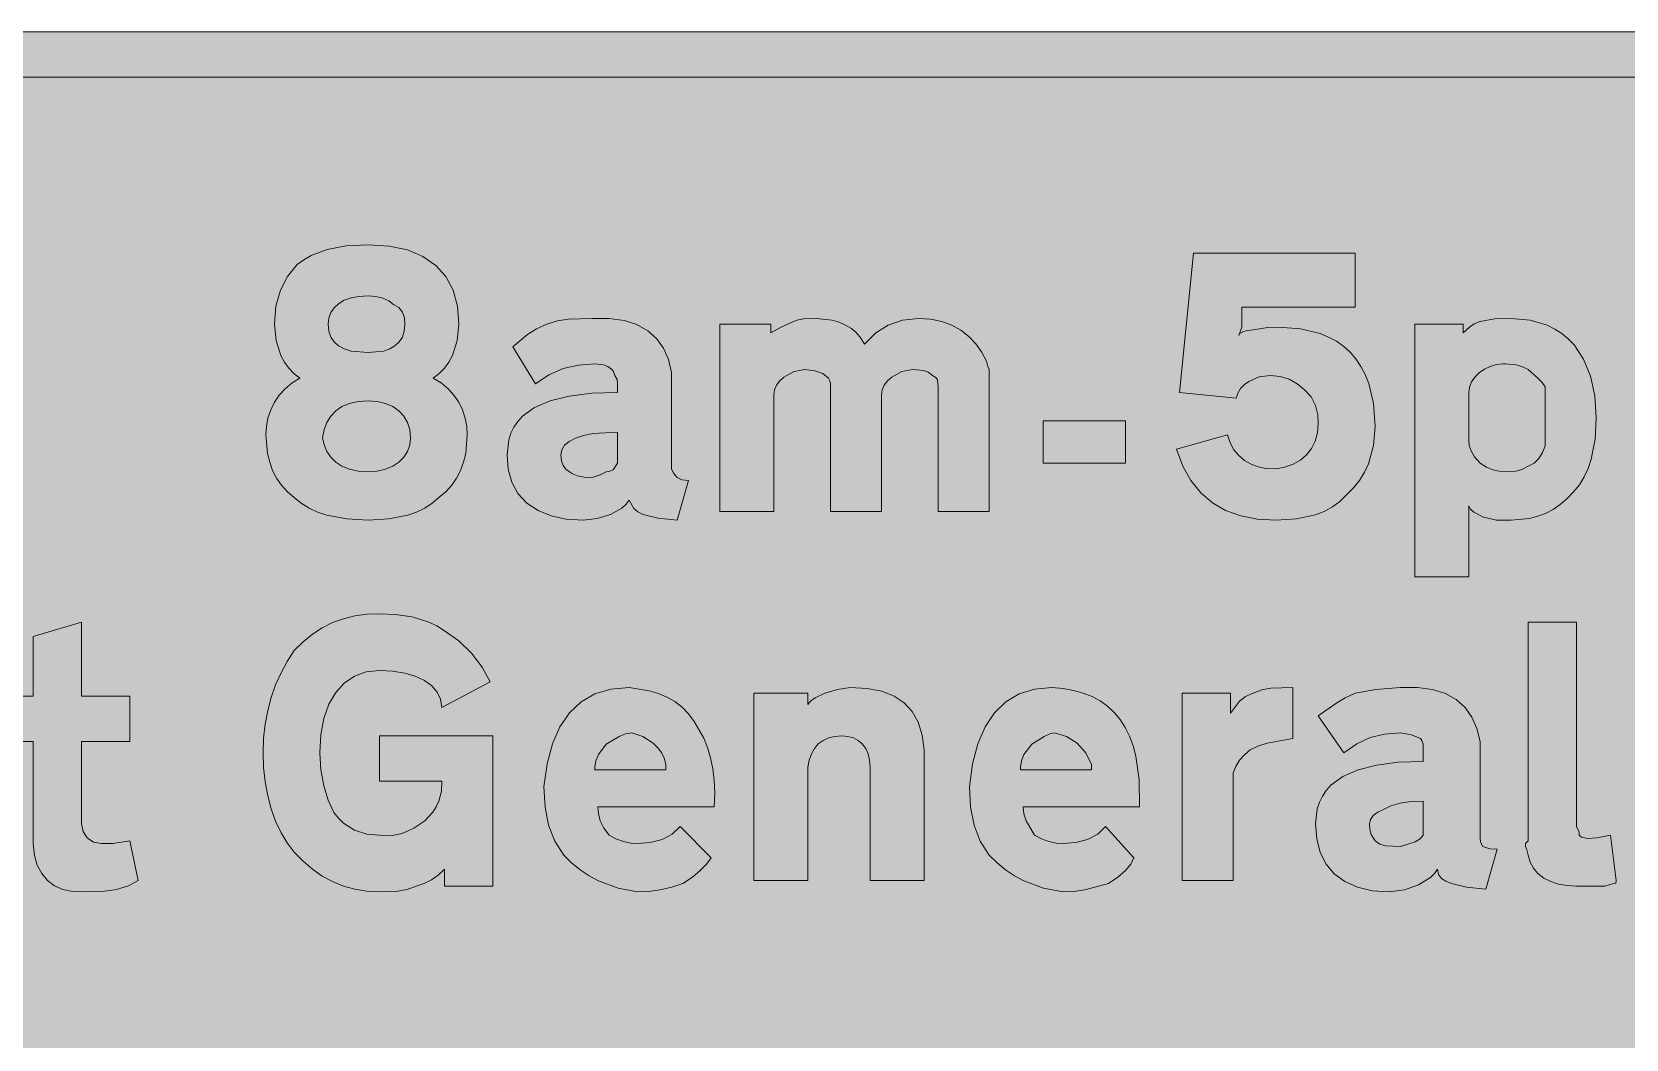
# Model space of a CAD drawing. Header units: metres. Extents: x 16 to 553, y 15 to 259.
# Drawn here: x 173.1 to 341.7, y 152.7 to 259.1 of the extents above; entities that cross this region are included whole.
import ezdxf

# ---------------------------------------------------------------- set-up
doc = ezdxf.new("R2010")
doc.units = ezdxf.units.M
doc.layers.add('FILL_BLACK_000000', color=7, linetype='Continuous', true_color=0x000000)
doc.layers.add('FILL_PINK_E1E1E1', color=7, linetype='Continuous', true_color=0xe1e1e1)

msp = doc.modelspace()

# ---------------------------------------------------------------- hatches: boundary and pattern name
at = {"layer": 'FILL_BLACK_000000', "true_color": 0x000000}
h = msp.add_hatch(color=7, dxfattribs=at)
h.dxf.hatch_style = 1
h.paths.add_polyline_path([(546.71, 258.43), (548.42, 257.49), (550.05, 256.14), (550.78, 255.43), (551.4, 254.64), (551.92, 253.8), (552.34, 252.91), (552.88, 251.08), (553.05, 249.24), (553.05, 24.84), (552.99, 23.84), (552.83, 22.88), (552.23, 21.05), (551.28, 19.4), (550.05, 17.94), (548.59, 16.71), (546.94, 15.76), (545.11, 15.16), (544.15, 15), (543.15, 14.94), (25.65, 14.94), (23.81, 15.11), (21.98, 15.65), (21.09, 16.07), (20.25, 16.59), (19.46, 17.21), (18.75, 17.94), (18.02, 18.65), (17.4, 19.44), (16.88, 20.28), (16.46, 21.16), (15.92, 23), (15.75, 24.84), (15.75, 249.24), (15.92, 251.08), (16.46, 252.91), (16.88, 253.8), (17.4, 254.64), (18.02, 255.43), (18.75, 256.14), (19.46, 256.87), (20.25, 257.49), (21.09, 258.01), (21.98, 258.43), (23.81, 258.97), (25.65, 259.14), (543.15, 259.14), (544.95, 258.97), (546.71, 258.43)])
h.paths.add_polyline_path([(24.67, 254.23), (23.76, 253.92), (22.94, 253.44), (22.24, 252.8), (21.66, 252.04), (21.22, 251.18), (20.95, 250.23), (20.85, 249.24), (20.85, 24.84), (20.91, 23.94), (21.11, 23.04), (21.48, 22.14), (22.05, 21.24), (22.95, 20.67), (23.85, 20.3), (24.75, 20.1), (25.65, 20.04), (543.15, 20.04), (544.13, 20.14), (545.04, 20.41), (545.86, 20.85), (546.56, 21.43), (547.14, 22.13), (547.58, 22.95), (547.85, 23.86), (547.95, 24.84), (547.95, 249.24), (547.89, 250.18), (547.69, 251.15), (547.32, 252.07), (546.75, 252.84), (545.85, 253.45), (544.95, 253.93), (544.05, 254.23), (543.15, 254.34), (25.65, 254.34), (24.67, 254.23)], flags=16)
h = msp.add_hatch(color=7, dxfattribs=at)
h.dxf.hatch_style = 1
h.paths.add_polyline_path([(214.46, 235.41), (215.81, 234.46), (216.87, 233.27), (217.64, 231.83), (218.1, 230.15), (218.25, 228.24), (218.08, 226.51), (217.58, 224.94), (217.2, 224.24), (216.73, 223.6), (216.18, 223.03), (215.55, 222.54), (216.39, 222.04), (217.12, 221.43), (217.74, 220.75), (218.25, 219.99), (218.64, 219.18), (218.92, 218.32), (219.09, 217.44), (219.15, 216.54), (218.98, 214.58), (218.75, 213.66), (218.44, 212.79), (218.02, 211.98), (217.5, 211.22), (216.88, 210.54), (216.15, 209.94), (215.43, 209.32), (214.64, 208.81), (213.78, 208.39), (212.85, 208.06), (210.83, 207.66), (208.65, 207.54), (206.42, 207.66), (204.3, 208.06), (203.32, 208.39), (202.41, 208.81), (201.58, 209.32), (200.85, 209.94), (200.12, 210.54), (199.5, 211.22), (198.98, 211.98), (198.56, 212.79), (198.25, 213.66), (198.02, 214.58), (197.85, 216.54), (197.91, 217.44), (198.07, 218.32), (198.36, 219.18), (198.75, 219.99), (199.26, 220.75), (199.87, 221.43), (200.61, 222.04), (201.45, 222.54), (200.82, 223.03), (200.27, 223.6), (199.8, 224.24), (199.43, 224.94), (198.92, 226.51), (198.75, 228.24), (198.91, 230.15), (199.39, 231.84), (200.14, 233.3), (201.15, 234.54), (201.85, 235.06), (202.62, 235.5), (204.34, 236.15), (206.34, 236.52), (208.65, 236.64), (210.87, 236.5), (212.81, 236.09), (214.46, 235.41)])
h.paths.add_polyline_path([(211.5, 225.95), (211.95, 226.37), (212.28, 226.89), (212.48, 227.51), (212.55, 228.24), (212.49, 228.91), (212.29, 229.51), (211.92, 230.01), (211.35, 230.34), (210.84, 230.73), (210.22, 231.01), (209.49, 231.18), (208.65, 231.24), (207.69, 231.18), (206.85, 231.02), (206.13, 230.77), (205.54, 230.41), (205.07, 229.98), (204.73, 229.47), (204.52, 228.89), (204.45, 228.24), (204.52, 227.51), (204.73, 226.89), (205.07, 226.37), (205.54, 225.95), (206.13, 225.64), (206.85, 225.41), (208.65, 225.24), (210.27, 225.41), (210.94, 225.64), (211.5, 225.95)], flags=16)
h.paths.add_polyline_path([(210.49, 212.91), (211.26, 213.23), (211.91, 213.65), (212.44, 214.18), (212.83, 214.79), (213.07, 215.48), (213.15, 216.24), (213.07, 217.1), (212.83, 217.86), (212.44, 218.53), (211.91, 219.09), (211.26, 219.54), (210.49, 219.87), (209.62, 220.07), (208.65, 220.14), (207.59, 220.07), (206.68, 219.87), (205.89, 219.54), (205.24, 219.09), (204.71, 218.53), (204.3, 217.86), (204.02, 217.1), (203.85, 216.24), (204.02, 215.48), (204.3, 214.79), (204.71, 214.18), (205.24, 213.65), (205.89, 213.23), (206.68, 212.91), (207.59, 212.71), (208.65, 212.64), (209.62, 212.71), (210.49, 212.91)], flags=16)
h = msp.add_hatch(color=7, dxfattribs=at)
h.dxf.hatch_style = 1
h.paths.add_polyline_path([(299.55, 216.54), (299.83, 215.7), (300.22, 214.96), (300.73, 214.35), (301.35, 213.84), (302.03, 213.45), (302.77, 213.16), (303.63, 213), (304.65, 212.94), (305.62, 213.12), (306.49, 213.44), (307.26, 213.88), (307.91, 214.44), (308.44, 215.11), (308.83, 215.89), (309.07, 216.77), (309.15, 217.74), (309.08, 218.68), (308.85, 219.65), (308.39, 220.57), (307.65, 221.34), (306.92, 221.95), (306.07, 222.43), (305.12, 222.73), (304.05, 222.84), (302.9, 222.68), (301.8, 222.2), (301.33, 221.86), (300.93, 221.45), (300.63, 220.97), (300.45, 220.44), (294.45, 221.04), (295.95, 235.74), (313.05, 235.74), (313.05, 230.04), (301.05, 230.04), (301.05, 227.94), (300.75, 227.04), (300.86, 227.26), (301.16, 227.45), (301.64, 227.59), (302.25, 227.64), (303.82, 227.9), (304.95, 227.94), (307.28, 227.77), (309.33, 227.27), (310.24, 226.89), (311.08, 226.44), (311.84, 225.9), (312.52, 225.28), (313.13, 224.58), (313.66, 223.79), (314.11, 222.93), (314.48, 221.99), (314.98, 219.87), (315.15, 217.44), (314.98, 215.43), (314.44, 213.5), (314.02, 212.6), (313.5, 211.74), (312.88, 210.96), (312.15, 210.24), (311.43, 209.52), (310.64, 208.93), (309.78, 208.46), (308.85, 208.1), (306.83, 207.67), (304.65, 207.54), (302.71, 207.65), (300.94, 207.99), (299.35, 208.57), (297.94, 209.38), (296.71, 210.43), (295.66, 211.72), (294.81, 213.25), (294.15, 215.04), (299.55, 216.54)])
h = msp.add_hatch(color=7, dxfattribs=at)
h.dxf.hatch_style = 1
h.paths.add_polyline_path([(223.76, 216.72), (224.08, 217.37), (224.49, 217.96), (225, 218.51), (226.27, 219.43), (227.92, 220.14), (229.93, 220.64), (232.31, 220.94), (235.05, 221.04), (235.05, 221.94), (235.01, 222.39), (234.75, 222.84), (234.6, 223.25), (234.45, 223.44), (234, 223.79), (233.55, 223.96), (232.65, 224.04), (230.91, 223.92), (229.27, 223.55), (227.76, 222.9), (226.35, 221.94), (223.95, 225.84), (225.52, 227.15), (226.48, 227.74), (227.55, 228.24), (228.68, 228.59), (229.84, 228.76), (232.35, 228.84), (234.15, 228.84), (235.73, 228.62), (237.09, 228.2), (238.24, 227.56), (239.17, 226.74), (239.9, 225.72), (240.43, 224.52), (240.75, 223.14), (240.75, 212.94), (240.94, 212.49), (241.35, 212.04), (241.84, 211.78), (242.55, 211.74), (241.35, 207.54), (239.32, 207.73), (237.75, 208.14), (237.18, 208.42), (236.77, 208.78), (236.25, 209.64), (235.95, 209.21), (235.5, 208.81), (234.3, 208.14), (232.87, 207.7), (231.45, 207.54), (229.58, 207.65), (228, 207.99), (226.64, 208.55), (225.45, 209.34), (224.49, 210.35), (223.84, 211.55), (223.47, 212.93), (223.35, 214.44), (223.53, 216.02), (223.76, 216.72)])
h.paths.add_polyline_path([(229.27, 213.31), (229.56, 212.92), (229.95, 212.64), (230.28, 212.42), (230.81, 212.23), (231.51, 212.09), (232.35, 212.04), (233.21, 212.34), (233.85, 212.64), (234.25, 212.7), (234.56, 212.86), (235.05, 213.54), (235.05, 216.84), (232.47, 216.68), (231.44, 216.48), (230.59, 216.2), (229.92, 215.86), (229.44, 215.45), (229.15, 214.97), (229.05, 214.44), (229.11, 213.82), (229.27, 213.31)], flags=16)
h = msp.add_hatch(color=7, dxfattribs=at)
h.dxf.hatch_style = 1
h.paths.add_polyline_path([(253.7, 223.23), (252.64, 222.65), (252.2, 222.25), (251.85, 221.79), (251.63, 221.29), (251.55, 220.74), (251.55, 208.44), (245.85, 208.44), (245.85, 228.24), (251.25, 228.24), (251.25, 227.34), (252.34, 227.94), (253.65, 228.54), (254.15, 228.71), (254.74, 228.8), (256.05, 228.84), (257.73, 228.67), (258.48, 228.46), (259.16, 228.16), (259.77, 227.79), (260.31, 227.32), (260.77, 226.77), (261.15, 226.14), (262.34, 227.32), (263.66, 228.16), (265.16, 228.67), (266.85, 228.84), (268.14, 228.76), (269.32, 228.52), (270.39, 228.13), (271.35, 227.6), (272.19, 226.95), (272.92, 226.18), (273.54, 225.31), (274.05, 224.34), (274.2, 223.78), (274.35, 223.44), (274.35, 222.54), (274.35, 208.44), (268.95, 208.44), (268.95, 221.64), (268.87, 222.35), (268.7, 222.61), (268.35, 222.84), (267.9, 223.19), (267.41, 223.36), (266.25, 223.44), (265.1, 223.23), (264.04, 222.65), (263.6, 222.25), (263.25, 221.79), (263.03, 221.29), (262.95, 220.74), (262.95, 208.44), (257.55, 208.44), (257.55, 221.94), (257.5, 222.26), (257.34, 222.55), (256.76, 223.03), (255.9, 223.33), (254.85, 223.44), (253.7, 223.23)])
h = msp.add_hatch(color=7, dxfattribs=at)
h.dxf.hatch_style = 1
h.paths.add_polyline_path([(324.45, 227.34), (325.12, 227.94), (325.63, 228.27), (326.25, 228.54), (327.79, 228.8), (329.55, 228.84), (331.57, 228.66), (333.36, 228.13), (334.16, 227.73), (334.9, 227.26), (335.58, 226.7), (336.19, 226.06), (337.21, 224.56), (337.95, 222.76), (338.4, 220.69), (338.55, 218.34), (338.43, 216.11), (338.02, 213.99), (337.7, 213.01), (337.28, 212.1), (336.77, 211.27), (336.15, 210.54), (335.46, 209.81), (334.74, 209.19), (333.98, 208.67), (333.19, 208.25), (332.35, 207.94), (331.47, 207.71), (329.55, 207.54), (328, 207.52), (326.62, 207.84), (325.58, 208.38), (325.24, 208.7), (325.05, 209.04), (325.05, 201.54), (319.35, 201.54), (319.35, 228.24), (324.45, 228.24), (324.45, 227.34)])
h.paths.add_polyline_path([(330.68, 212.89), (331.35, 213.24), (331.97, 213.57), (332.47, 214.06), (332.87, 214.67), (333.15, 215.34), (333.15, 216.24), (333.15, 220.44), (333.15, 221.34), (333.15, 221.64), (332.83, 222.09), (332.36, 222.54), (331.35, 223.44), (330.68, 223.79), (330.04, 223.96), (328.95, 224.04), (328.65, 224.04), (327.98, 223.97), (327.33, 223.78), (326.72, 223.49), (326.17, 223.1), (325.71, 222.65), (325.36, 222.14), (325.13, 221.6), (325.05, 221.04), (325.05, 215.94), (325.11, 215.44), (325.31, 214.85), (325.68, 214.21), (326.25, 213.54), (326.93, 213.15), (327.6, 212.86), (328.28, 212.7), (328.95, 212.64), (330.04, 212.71), (330.68, 212.89)], flags=16)
h = msp.add_hatch(color=7, dxfattribs=at)
h.dxf.hatch_style = 1
h.paths.add_polyline_path([(288.75, 213.54), (280.05, 213.54), (280.05, 218.04), (288.75, 218.04), (288.75, 213.54)])
h = msp.add_hatch(color=7, dxfattribs=at)
h.dxf.hatch_style = 1
h.paths.add_polyline_path([(203.66, 181.15), (203.96, 179.45), (204.44, 177.92), (205.05, 176.64), (205.53, 176.02), (206.05, 175.51), (207.23, 174.76), (208.51, 174.36), (209.85, 174.24), (211.02, 174.18), (212.25, 174.43), (213.48, 174.96), (214.65, 175.74), (215.51, 176.68), (215.87, 177.22), (216.15, 177.84), (216.41, 178.89), (216.45, 179.94), (209.85, 179.94), (209.85, 184.74), (221.85, 184.74), (221.85, 168.84), (216.75, 168.84), (216.75, 170.64), (216.07, 170.02), (215.36, 169.51), (214.6, 169.12), (213.75, 168.84), (212.8, 168.49), (211.8, 168.31), (209.85, 168.24), (208.53, 168.31), (207.26, 168.52), (206.05, 168.86), (204.9, 169.33), (203.8, 169.92), (202.76, 170.64), (201.78, 171.48), (200.85, 172.44), (200.11, 173.41), (199.45, 174.5), (198.88, 175.71), (198.41, 177.01), (198.04, 178.4), (197.77, 179.86), (197.61, 181.38), (197.55, 182.94), (197.61, 184.49), (197.77, 185.98), (198.04, 187.41), (198.41, 188.79), (198.88, 190.11), (199.45, 191.38), (200.11, 192.59), (200.85, 193.74), (201.78, 194.68), (202.76, 195.49), (203.8, 196.16), (204.9, 196.7), (206.05, 197.12), (207.26, 197.41), (208.53, 197.58), (209.85, 197.64), (211.52, 197.57), (213.3, 197.3), (215.08, 196.75), (215.94, 196.35), (216.75, 195.84), (218.26, 194.79), (219.6, 193.48), (220.72, 192), (221.55, 190.44), (216.45, 187.74), (216.33, 188.6), (215.97, 189.36), (215.39, 190.03), (214.61, 190.59), (213.65, 191.04), (212.53, 191.37), (211.25, 191.57), (209.85, 191.64), (208.46, 191.49), (207.22, 191.04), (206.14, 190.31), (205.24, 189.31), (204.52, 188.07), (203.99, 186.58), (203.66, 184.86), (203.55, 182.94), (203.66, 181.15)])
h = msp.add_hatch(color=7, dxfattribs=at)
h.dxf.hatch_style = 1
h.paths.add_polyline_path([(178.51, 174.61), (178.95, 173.94), (179.62, 173.5), (180.45, 173.34), (181.65, 173.34), (183.45, 173.64), (184.35, 169.44), (183.33, 168.87), (182.06, 168.5), (180.51, 168.3), (178.65, 168.24), (177.41, 168.3), (176.36, 168.5), (175.49, 168.87), (174.75, 169.44), (174.14, 170.18), (173.66, 171.05), (173.36, 172.1), (173.25, 173.34), (173.25, 184.14), (169.95, 184.14), (169.95, 188.94), (173.25, 188.94), (173.25, 195.24), (178.35, 196.74), (178.35, 188.94), (183.45, 188.94), (183.45, 184.14), (178.35, 184.14), (178.35, 175.44), (178.51, 174.61)])
h = msp.add_hatch(color=7, dxfattribs=at)
h.dxf.hatch_style = 1
h.paths.add_polyline_path([(336.45, 175.14), (336.75, 174.54), (336.75, 174.24), (336.97, 174.03), (337.61, 173.9), (338.65, 173.94), (340.05, 174.24), (340.65, 169.44), (340.61, 169.18), (340.35, 169.14), (339.45, 168.84), (336.45, 168.84), (335.47, 168.9), (334.56, 169.06), (333.73, 169.33), (333, 169.7), (332.38, 170.17), (331.89, 170.74), (331.54, 171.4), (331.35, 172.14), (331.2, 172.7), (331.05, 173.04), (331.05, 173.34), (331.35, 173.64), (331.35, 196.74), (336.45, 196.74), (336.45, 175.14)])
h = msp.add_hatch(color=7, dxfattribs=at)
h.dxf.hatch_style = 1
h.paths.add_polyline_path([(233.21, 175.74), (233.58, 174.96), (234.15, 174.24), (234.87, 173.85), (235.65, 173.56), (236.43, 173.4), (237.15, 173.34), (238.49, 173.45), (239.74, 173.79), (240.82, 174.35), (241.65, 175.14), (244.95, 171.84), (244.44, 171.16), (243.79, 170.49), (242.97, 169.81), (241.95, 169.14), (240.78, 168.75), (239.55, 168.46), (238.32, 168.3), (237.15, 168.24), (235.09, 168.64), (233.02, 169.4), (232.03, 169.93), (231.07, 170.56), (230.18, 171.3), (229.35, 172.14), (228.39, 173.6), (227.74, 175.29), (227.37, 177.2), (227.25, 179.34), (227.59, 181.77), (228.15, 183.89), (228.94, 185.69), (229.95, 187.18), (231.19, 188.34), (232.65, 189.17), (234.34, 189.67), (236.25, 189.84), (238.38, 189.49), (239.36, 189.2), (240.26, 188.83), (241.1, 188.35), (241.86, 187.77), (242.55, 187.07), (243.15, 186.24), (244.15, 184.5), (244.55, 183.5), (244.88, 182.41), (245.11, 181.25), (245.26, 180), (245.31, 178.66), (245.25, 177.24), (232.95, 177.24), (233.01, 176.52), (233.21, 175.74)])
h.paths.add_polyline_path([(240.15, 181.44), (240.15, 181.74), (239.97, 182.39), (239.67, 182.97), (239.27, 183.5), (238.8, 183.95), (237.7, 184.65), (236.55, 185.04), (235.87, 184.94), (235.2, 184.66), (233.85, 183.84), (233.02, 182.75), (232.75, 182.11), (232.65, 181.44), (232.65, 181.14), (240.15, 181.14), (240.15, 181.44)], flags=16)
h = msp.add_hatch(color=7, dxfattribs=at)
h.dxf.hatch_style = 1
h.paths.add_polyline_path([(261.44, 189.74), (262.98, 189.44), (264.28, 188.94), (265.35, 188.23), (266.19, 187.31), (266.82, 186.17), (267.24, 184.82), (267.45, 183.24), (267.45, 182.94), (267.45, 169.44), (261.75, 169.44), (261.75, 180.84), (261.75, 181.14), (261.75, 181.44), (261.69, 182.18), (261.53, 182.84), (261.28, 183.41), (260.92, 183.88), (260.49, 184.25), (259.98, 184.52), (259.4, 184.68), (258.75, 184.74), (258, 184.68), (257.34, 184.52), (256.77, 184.25), (256.27, 183.88), (255.87, 183.41), (255.54, 182.84), (255.3, 182.18), (255.15, 181.44), (255.15, 169.44), (249.45, 169.44), (249.45, 189.24), (255.15, 189.24), (255.15, 188.04), (255.47, 188.44), (255.94, 188.75), (256.95, 189.24), (258.3, 189.65), (259.65, 189.84), (261.44, 189.74)])
h = msp.add_hatch(color=7, dxfattribs=at)
h.dxf.hatch_style = 1
h.paths.add_polyline_path([(272.74, 175.29), (272.37, 177.2), (272.25, 179.34), (272.59, 181.77), (273.15, 183.89), (273.92, 185.69), (274.91, 187.18), (276.11, 188.34), (277.52, 189.17), (279.14, 189.67), (280.95, 189.84), (282.15, 189.74), (283.26, 189.54), (284.28, 189.26), (285.23, 188.88), (286.09, 188.42), (286.87, 187.86), (287.57, 187.21), (288.19, 186.46), (288.72, 185.63), (289.18, 184.71), (289.56, 183.69), (289.85, 182.58), (290.21, 180.09), (290.25, 177.24), (277.95, 177.24), (277.99, 176.49), (278.25, 175.74), (279.15, 174.24), (279.87, 173.85), (280.65, 173.56), (281.43, 173.4), (282.15, 173.34), (283.49, 173.45), (284.74, 173.79), (285.82, 174.35), (286.65, 175.14), (289.65, 171.84), (289.31, 171.16), (288.75, 170.49), (287.96, 169.81), (286.95, 169.14), (284.44, 168.46), (283.28, 168.3), (282.15, 168.24), (280.09, 168.64), (278.02, 169.4), (277.03, 169.93), (276.07, 170.56), (275.18, 171.3), (274.35, 172.14), (273.39, 173.6), (272.74, 175.29)])
h.paths.add_polyline_path([(285.15, 181.44), (285.15, 181.74), (284.54, 182.97), (283.65, 183.95), (282.53, 184.65), (281.25, 185.04), (280.75, 184.94), (280.16, 184.66), (278.85, 183.84), (278.02, 182.75), (277.75, 182.11), (277.65, 181.44), (277.65, 181.14), (285.15, 181.14), (285.15, 181.44)], flags=16)
h = msp.add_hatch(color=7, dxfattribs=at)
h.dxf.hatch_style = 1
h.paths.add_polyline_path([(294.75, 169.44), (294.75, 189.24), (299.85, 189.24), (299.85, 187.14), (300.82, 188.41), (301.45, 188.91), (302.25, 189.24), (303.16, 189.59), (304.12, 189.77), (306.45, 189.84), (306.45, 184.44), (303.75, 183.95), (302.74, 183.64), (301.95, 183.24), (301.33, 182.74), (300.82, 182.15), (300.43, 181.51), (300.15, 180.84), (300.15, 169.44), (294.75, 169.44)])
h = msp.add_hatch(color=7, dxfattribs=at)
h.dxf.hatch_style = 1
h.paths.add_polyline_path([(313.28, 168.73), (311.94, 169.33), (310.84, 170.15), (309.97, 171.18), (309.35, 172.42), (308.98, 173.84), (308.85, 175.44), (309.03, 177.02), (309.26, 177.72), (309.58, 178.37), (309.98, 178.96), (310.48, 179.51), (311.74, 180.43), (313.35, 181.14), (315.3, 181.64), (317.61, 181.94), (320.25, 182.04), (320.25, 182.94), (320.25, 183.84), (320.1, 184.25), (319.95, 184.44), (319.01, 184.85), (317.85, 185.04), (316.15, 184.92), (314.62, 184.55), (313.21, 183.9), (311.85, 182.94), (309.15, 186.84), (310.99, 188.15), (311.98, 188.74), (313.05, 189.24), (315.22, 189.65), (317.85, 189.84), (319.65, 189.84), (321.23, 189.62), (322.59, 189.2), (323.74, 188.56), (324.67, 187.74), (325.4, 186.72), (325.93, 185.52), (326.25, 184.14), (326.25, 173.94), (326.29, 173.49), (326.55, 173.04), (327.3, 172.78), (328.05, 172.74), (326.85, 168.54), (324.82, 168.73), (323.25, 169.14), (322.64, 169.37), (322.16, 169.66), (321.86, 170.07), (321.75, 170.64), (321.44, 170.19), (321, 169.76), (319.76, 168.99), (318.25, 168.45), (316.65, 168.24), (314.85, 168.36), (313.28, 168.73)])
h.paths.add_polyline_path([(314.74, 174.31), (315.15, 173.64), (315.66, 173.29), (316.27, 173.11), (317.85, 173.04), (319.39, 173.53), (319.92, 173.84), (320.25, 174.24), (320.25, 177.84), (318.96, 177.78), (317.81, 177.61), (316.83, 177.33), (316.05, 176.94), (315.44, 176.66), (314.96, 176.3), (314.66, 175.89), (314.55, 175.44), (314.6, 174.82), (314.74, 174.31)], flags=16)
at = {"layer": 'FILL_PINK_E1E1E1', "true_color": 0xe1e1e1}
h = msp.add_hatch(color=7, dxfattribs=at)
h.dxf.hatch_style = 1
h.paths.add_polyline_path([(543.15, 254.34), (544.95, 254.04), (545.85, 253.55), (546.75, 252.84), (547.65, 251.04), (547.91, 250.14), (547.95, 249.24), (547.95, 24.84), (547.91, 23.94), (547.65, 23.04), (546.75, 21.24), (545.85, 20.68), (545.4, 20.44), (544.95, 20.34), (544.05, 20.08), (543.15, 20.04), (25.65, 20.04), (24.75, 20.08), (23.85, 20.34), (23.4, 20.44), (22.95, 20.68), (22.05, 21.24), (21.15, 23.04), (20.89, 23.94), (20.85, 24.84), (20.85, 249.24), (20.89, 250.14), (21.15, 251.04), (22.05, 252.84), (22.95, 253.55), (23.85, 254.04), (25.65, 254.34), (543.15, 254.34)])

# ---------------------------------------------------------------- linework, layer by layer
at = {"layer": 'FILL_BLACK_000000', "lineweight": 0, "true_color": 0x000000}
for points in [[(25.65, 259.14), (543.15, 259.14)], [(543.15, 254.34), (25.65, 254.34), (24.67, 254.23), (23.76, 253.92), (22.94, 253.44), (22.24, 252.8), (21.66, 252.04), (21.22, 251.18), (20.95, 250.23), (20.85, 249.24), (20.85, 24.84), (20.91, 23.94), (21.11, 23.04), (21.48, 22.14), (22.05, 21.24), (22.95, 20.67), (23.85, 20.3), (24.75, 20.1), (25.65, 20.04), (543.15, 20.04)], [(169.95, 188.94), (173.25, 188.94), (173.25, 195.24), (178.35, 196.74), (178.35, 188.94), (183.45, 188.94), (183.45, 184.14), (178.35, 184.14), (178.35, 175.44), (178.51, 174.61), (178.95, 173.94), (179.62, 173.5), (180.45, 173.34), (181.65, 173.34), (183.45, 173.64), (184.35, 169.44), (183.33, 168.87), (182.06, 168.5), (180.51, 168.3), (178.65, 168.24), (177.41, 168.3), (176.36, 168.5), (175.49, 168.87), (174.75, 169.44), (174.14, 170.18), (173.66, 171.05), (173.36, 172.1), (173.25, 173.34), (173.25, 184.14), (169.95, 184.14)]]:
    msp.add_lwpolyline(points, dxfattribs=at)
for points in [[(214.46, 235.41), (215.81, 234.46), (216.87, 233.27), (217.64, 231.83), (218.1, 230.15), (218.25, 228.24), (218.08, 226.51), (217.58, 224.94), (217.2, 224.24), (216.73, 223.6), (216.18, 223.03), (215.55, 222.54), (216.39, 222.04), (217.12, 221.43), (217.74, 220.75), (218.25, 219.99), (218.64, 219.18), (218.92, 218.32), (219.09, 217.44), (219.15, 216.54), (218.98, 214.58), (218.75, 213.66), (218.44, 212.79), (218.02, 211.98), (217.5, 211.22), (216.88, 210.54), (216.15, 209.94), (215.43, 209.32), (214.64, 208.81), (213.78, 208.39), (212.85, 208.06), (210.83, 207.66), (208.65, 207.54), (206.42, 207.66), (204.3, 208.06), (203.32, 208.39), (202.41, 208.81), (201.58, 209.32), (200.85, 209.94), (200.12, 210.54), (199.5, 211.22), (198.98, 211.98), (198.56, 212.79), (198.25, 213.66), (198.02, 214.58), (197.85, 216.54), (197.91, 217.44), (198.07, 218.32), (198.36, 219.18), (198.75, 219.99), (199.26, 220.75), (199.87, 221.43), (200.61, 222.04), (201.45, 222.54), (200.82, 223.03), (200.27, 223.6), (199.8, 224.24), (199.43, 224.94), (198.92, 226.51), (198.75, 228.24), (198.91, 230.15), (199.39, 231.84), (200.14, 233.3), (201.15, 234.54), (201.85, 235.06), (202.62, 235.5), (204.34, 236.15), (206.34, 236.52), (208.65, 236.64), (210.87, 236.5), (212.81, 236.09)], [(299.55, 216.54), (299.83, 215.7), (300.22, 214.96), (300.73, 214.35), (301.35, 213.84), (302.03, 213.45), (302.77, 213.16), (303.63, 213), (304.65, 212.94), (305.62, 213.12), (306.49, 213.44), (307.26, 213.88), (307.91, 214.44), (308.44, 215.11), (308.83, 215.89), (309.07, 216.77), (309.15, 217.74), (309.08, 218.68), (308.85, 219.65), (308.39, 220.57), (307.65, 221.34), (306.92, 221.95), (306.07, 222.43), (305.12, 222.73), (304.05, 222.84), (302.9, 222.68), (301.8, 222.2), (301.33, 221.86), (300.93, 221.45), (300.63, 220.97), (300.45, 220.44), (294.45, 221.04), (295.95, 235.74), (313.05, 235.74), (313.05, 230.04), (301.05, 230.04), (301.05, 227.94), (300.75, 227.04), (300.86, 227.26), (301.16, 227.45), (301.64, 227.59), (302.25, 227.64), (303.82, 227.9), (304.95, 227.94), (307.28, 227.77), (309.33, 227.27), (310.24, 226.89), (311.08, 226.44), (311.84, 225.9), (312.52, 225.28), (313.13, 224.58), (313.66, 223.79), (314.11, 222.93), (314.48, 221.99), (314.98, 219.87), (315.15, 217.44), (314.98, 215.43), (314.44, 213.5), (314.02, 212.6), (313.5, 211.74), (312.88, 210.96), (312.15, 210.24), (311.43, 209.52), (310.64, 208.93), (309.78, 208.46), (308.85, 208.1), (306.83, 207.67), (304.65, 207.54), (302.71, 207.65), (300.94, 207.99), (299.35, 208.57), (297.94, 209.38), (296.71, 210.43), (295.66, 211.72), (294.81, 213.25), (294.15, 215.04)], [(211.5, 225.95), (211.95, 226.37), (212.28, 226.89), (212.48, 227.51), (212.55, 228.24), (212.49, 228.91), (212.29, 229.51), (211.92, 230.01), (211.35, 230.34), (210.84, 230.73), (210.22, 231.01), (209.49, 231.18), (208.65, 231.24), (207.69, 231.18), (206.85, 231.02), (206.13, 230.77), (205.54, 230.41), (205.07, 229.98), (204.73, 229.47), (204.52, 228.89), (204.45, 228.24), (204.52, 227.51), (204.73, 226.89), (205.07, 226.37), (205.54, 225.95), (206.13, 225.64), (206.85, 225.41), (208.65, 225.24), (210.27, 225.41), (210.94, 225.64)], [(223.76, 216.72), (224.08, 217.37), (224.49, 217.96), (225, 218.51), (226.27, 219.43), (227.92, 220.14), (229.93, 220.64), (232.31, 220.94), (235.05, 221.04), (235.05, 221.94), (235.01, 222.39), (234.75, 222.84), (234.6, 223.25), (234.45, 223.44), (234, 223.79), (233.55, 223.96), (232.65, 224.04), (230.91, 223.92), (229.27, 223.55), (227.76, 222.9), (226.35, 221.94), (223.95, 225.84), (225.52, 227.15), (226.48, 227.74), (227.55, 228.24), (228.68, 228.59), (229.84, 228.76), (232.35, 228.84), (234.15, 228.84), (235.73, 228.62), (237.09, 228.2), (238.24, 227.56), (239.17, 226.74), (239.9, 225.72), (240.43, 224.52), (240.75, 223.14), (240.75, 212.94), (240.94, 212.49), (241.35, 212.04), (241.84, 211.78), (242.55, 211.74), (241.35, 207.54), (239.32, 207.73), (237.75, 208.14), (237.18, 208.42), (236.77, 208.78), (236.25, 209.64), (235.95, 209.21), (235.5, 208.81), (234.3, 208.14), (232.87, 207.7), (231.45, 207.54), (229.58, 207.65), (228, 207.99), (226.64, 208.55), (225.45, 209.34), (224.49, 210.35), (223.84, 211.55), (223.47, 212.93), (223.35, 214.44), (223.53, 216.02)], [(253.7, 223.23), (252.64, 222.65), (252.2, 222.25), (251.85, 221.79), (251.63, 221.29), (251.55, 220.74), (251.55, 208.44), (245.85, 208.44), (245.85, 228.24), (251.25, 228.24), (251.25, 227.34), (252.34, 227.94), (253.65, 228.54), (254.15, 228.71), (254.74, 228.8), (256.05, 228.84), (257.73, 228.67), (258.48, 228.46), (259.16, 228.16), (259.77, 227.79), (260.31, 227.32), (260.77, 226.77), (261.15, 226.14), (262.34, 227.32), (263.66, 228.16), (265.16, 228.67), (266.85, 228.84), (268.14, 228.76), (269.32, 228.52), (270.39, 228.13), (271.35, 227.6), (272.19, 226.95), (272.92, 226.18), (273.54, 225.31), (274.05, 224.34), (274.2, 223.78), (274.35, 223.44), (274.35, 222.54), (274.35, 208.44), (268.95, 208.44), (268.95, 221.64), (268.87, 222.35), (268.7, 222.61), (268.35, 222.84), (267.9, 223.19), (267.41, 223.36), (266.25, 223.44), (265.1, 223.23), (264.04, 222.65), (263.6, 222.25), (263.25, 221.79), (263.03, 221.29), (262.95, 220.74), (262.95, 208.44), (257.55, 208.44), (257.55, 221.94), (257.5, 222.26), (257.34, 222.55), (256.76, 223.03), (255.9, 223.33), (254.85, 223.44)], [(324.45, 227.34), (325.12, 227.94), (325.63, 228.27), (326.25, 228.54), (327.79, 228.8), (329.55, 228.84), (331.57, 228.66), (333.36, 228.13), (334.16, 227.73), (334.9, 227.26), (335.58, 226.7), (336.19, 226.06), (337.21, 224.56), (337.95, 222.76), (338.4, 220.69), (338.55, 218.34), (338.43, 216.11), (338.02, 213.99), (337.7, 213.01), (337.28, 212.1), (336.77, 211.27), (336.15, 210.54), (335.46, 209.81), (334.74, 209.19), (333.98, 208.67), (333.19, 208.25), (332.35, 207.94), (331.47, 207.71), (329.55, 207.54), (328, 207.52), (326.62, 207.84), (325.58, 208.38), (325.24, 208.7), (325.05, 209.04), (325.05, 201.54), (319.35, 201.54), (319.35, 228.24), (324.45, 228.24)], [(330.68, 212.89), (331.35, 213.24), (331.97, 213.57), (332.47, 214.06), (332.87, 214.67), (333.15, 215.34), (333.15, 216.24), (333.15, 220.44), (333.15, 221.34), (333.15, 221.64), (332.83, 222.09), (332.36, 222.54), (331.35, 223.44), (330.68, 223.79), (330.04, 223.96), (328.95, 224.04), (328.65, 224.04), (327.98, 223.97), (327.33, 223.78), (326.72, 223.49), (326.17, 223.1), (325.71, 222.65), (325.36, 222.14), (325.13, 221.6), (325.05, 221.04), (325.05, 215.94), (325.11, 215.44), (325.31, 214.85), (325.68, 214.21), (326.25, 213.54), (326.93, 213.15), (327.6, 212.86), (328.28, 212.7), (328.95, 212.64), (330.04, 212.71)], [(210.49, 212.91), (211.26, 213.23), (211.91, 213.65), (212.44, 214.18), (212.83, 214.79), (213.07, 215.48), (213.15, 216.24), (213.07, 217.1), (212.83, 217.86), (212.44, 218.53), (211.91, 219.09), (211.26, 219.54), (210.49, 219.87), (209.62, 220.07), (208.65, 220.14), (207.59, 220.07), (206.68, 219.87), (205.89, 219.54), (205.24, 219.09), (204.71, 218.53), (204.3, 217.86), (204.02, 217.1), (203.85, 216.24), (204.02, 215.48), (204.3, 214.79), (204.71, 214.18), (205.24, 213.65), (205.89, 213.23), (206.68, 212.91), (207.59, 212.71), (208.65, 212.64), (209.62, 212.71)], [(288.75, 213.54), (280.05, 213.54), (280.05, 218.04), (288.75, 218.04)], [(229.27, 213.31), (229.56, 212.92), (229.95, 212.64), (230.28, 212.42), (230.81, 212.23), (231.51, 212.09), (232.35, 212.04), (233.21, 212.34), (233.85, 212.64), (234.25, 212.7), (234.56, 212.86), (235.05, 213.54), (235.05, 216.84), (232.47, 216.68), (231.44, 216.48), (230.59, 216.2), (229.92, 215.86), (229.44, 215.45), (229.15, 214.97), (229.05, 214.44), (229.11, 213.82)], [(203.66, 181.15), (203.96, 179.45), (204.44, 177.92), (205.05, 176.64), (205.53, 176.02), (206.05, 175.51), (207.23, 174.76), (208.51, 174.36), (209.85, 174.24), (211.02, 174.18), (212.25, 174.43), (213.48, 174.96), (214.65, 175.74), (215.51, 176.68), (215.87, 177.22), (216.15, 177.84), (216.41, 178.89), (216.45, 179.94), (209.85, 179.94), (209.85, 184.74), (221.85, 184.74), (221.85, 168.84), (216.75, 168.84), (216.75, 170.64), (216.07, 170.02), (215.36, 169.51), (214.6, 169.12), (213.75, 168.84), (212.8, 168.49), (211.8, 168.31), (209.85, 168.24), (208.53, 168.31), (207.26, 168.52), (206.05, 168.86), (204.9, 169.33), (203.8, 169.92), (202.76, 170.64), (201.78, 171.48), (200.85, 172.44), (200.11, 173.41), (199.45, 174.5), (198.88, 175.71), (198.41, 177.01), (198.04, 178.4), (197.77, 179.86), (197.61, 181.38), (197.55, 182.94), (197.61, 184.49), (197.77, 185.98), (198.04, 187.41), (198.41, 188.79), (198.88, 190.11), (199.45, 191.38), (200.11, 192.59), (200.85, 193.74), (201.78, 194.68), (202.76, 195.49), (203.8, 196.16), (204.9, 196.7), (206.05, 197.12), (207.26, 197.41), (208.53, 197.58), (209.85, 197.64), (211.52, 197.57), (213.3, 197.3), (215.08, 196.75), (215.94, 196.35), (216.75, 195.84), (218.26, 194.79), (219.6, 193.48), (220.72, 192), (221.55, 190.44), (216.45, 187.74), (216.33, 188.6), (215.97, 189.36), (215.39, 190.03), (214.61, 190.59), (213.65, 191.04), (212.53, 191.37), (211.25, 191.57), (209.85, 191.64), (208.46, 191.49), (207.22, 191.04), (206.14, 190.31), (205.24, 189.31), (204.52, 188.07), (203.99, 186.58), (203.66, 184.86), (203.55, 182.94)], [(336.45, 175.14), (336.75, 174.54), (336.75, 174.24), (336.97, 174.03), (337.61, 173.9), (338.65, 173.94), (340.05, 174.24), (340.65, 169.44), (340.61, 169.18), (340.35, 169.14), (339.45, 168.84), (336.45, 168.84), (335.47, 168.9), (334.56, 169.06), (333.73, 169.33), (333, 169.7), (332.38, 170.17), (331.89, 170.74), (331.54, 171.4), (331.35, 172.14), (331.2, 172.7), (331.05, 173.04), (331.05, 173.34), (331.35, 173.64), (331.35, 196.74), (336.45, 196.74)], [(233.21, 175.74), (233.58, 174.96), (234.15, 174.24), (234.87, 173.85), (235.65, 173.56), (236.43, 173.4), (237.15, 173.34), (238.49, 173.45), (239.74, 173.79), (240.82, 174.35), (241.65, 175.14), (244.95, 171.84), (244.44, 171.16), (243.79, 170.49), (242.97, 169.81), (241.95, 169.14), (240.78, 168.75), (239.55, 168.46), (238.32, 168.3), (237.15, 168.24), (235.09, 168.64), (233.02, 169.4), (232.03, 169.93), (231.07, 170.56), (230.18, 171.3), (229.35, 172.14), (228.39, 173.6), (227.74, 175.29), (227.37, 177.2), (227.25, 179.34), (227.59, 181.77), (228.15, 183.89), (228.94, 185.69), (229.95, 187.18), (231.19, 188.34), (232.65, 189.17), (234.34, 189.67), (236.25, 189.84), (238.38, 189.49), (239.36, 189.2), (240.26, 188.83), (241.1, 188.35), (241.86, 187.77), (242.55, 187.07), (243.15, 186.24), (244.15, 184.5), (244.55, 183.5), (244.88, 182.41), (245.11, 181.25), (245.26, 180), (245.31, 178.66), (245.25, 177.24), (232.95, 177.24), (233.01, 176.52)], [(261.44, 189.74), (262.98, 189.44), (264.28, 188.94), (265.35, 188.23), (266.19, 187.31), (266.82, 186.17), (267.24, 184.82), (267.45, 183.24), (267.45, 182.94), (267.45, 169.44), (261.75, 169.44), (261.75, 180.84), (261.75, 181.14), (261.75, 181.44), (261.69, 182.18), (261.53, 182.84), (261.28, 183.41), (260.92, 183.88), (260.49, 184.25), (259.98, 184.52), (259.4, 184.68), (258.75, 184.74), (258, 184.68), (257.34, 184.52), (256.77, 184.25), (256.27, 183.88), (255.87, 183.41), (255.54, 182.84), (255.3, 182.18), (255.15, 181.44), (255.15, 169.44), (249.45, 169.44), (249.45, 189.24), (255.15, 189.24), (255.15, 188.04), (255.47, 188.44), (255.94, 188.75), (256.95, 189.24), (258.3, 189.65), (259.65, 189.84)], [(272.74, 175.29), (272.37, 177.2), (272.25, 179.34), (272.59, 181.77), (273.15, 183.89), (273.92, 185.69), (274.91, 187.18), (276.11, 188.34), (277.52, 189.17), (279.14, 189.67), (280.95, 189.84), (282.15, 189.74), (283.26, 189.54), (284.28, 189.26), (285.23, 188.88), (286.09, 188.42), (286.87, 187.86), (287.57, 187.21), (288.19, 186.46), (288.72, 185.63), (289.18, 184.71), (289.56, 183.69), (289.85, 182.58), (290.21, 180.09), (290.25, 177.24), (277.95, 177.24), (277.99, 176.49), (278.25, 175.74), (279.15, 174.24), (279.87, 173.85), (280.65, 173.56), (281.43, 173.4), (282.15, 173.34), (283.49, 173.45), (284.74, 173.79), (285.82, 174.35), (286.65, 175.14), (289.65, 171.84), (289.31, 171.16), (288.75, 170.49), (287.96, 169.81), (286.95, 169.14), (284.44, 168.46), (283.28, 168.3), (282.15, 168.24), (280.09, 168.64), (278.02, 169.4), (277.03, 169.93), (276.07, 170.56), (275.18, 171.3), (274.35, 172.14), (273.39, 173.6)], [(294.75, 169.44), (294.75, 189.24), (299.85, 189.24), (299.85, 187.14), (300.82, 188.41), (301.45, 188.91), (302.25, 189.24), (303.16, 189.59), (304.12, 189.77), (306.45, 189.84), (306.45, 184.44), (303.75, 183.95), (302.74, 183.64), (301.95, 183.24), (301.33, 182.74), (300.82, 182.15), (300.43, 181.51), (300.15, 180.84), (300.15, 169.44)], [(313.28, 168.73), (311.94, 169.33), (310.84, 170.15), (309.97, 171.18), (309.35, 172.42), (308.98, 173.84), (308.85, 175.44), (309.03, 177.02), (309.26, 177.72), (309.58, 178.37), (309.98, 178.96), (310.48, 179.51), (311.74, 180.43), (313.35, 181.14), (315.3, 181.64), (317.61, 181.94), (320.25, 182.04), (320.25, 182.94), (320.25, 183.84), (320.1, 184.25), (319.95, 184.44), (319.01, 184.85), (317.85, 185.04), (316.15, 184.92), (314.62, 184.55), (313.21, 183.9), (311.85, 182.94), (309.15, 186.84), (310.99, 188.15), (311.98, 188.74), (313.05, 189.24), (315.22, 189.65), (317.85, 189.84), (319.65, 189.84), (321.23, 189.62), (322.59, 189.2), (323.74, 188.56), (324.67, 187.74), (325.4, 186.72), (325.93, 185.52), (326.25, 184.14), (326.25, 173.94), (326.29, 173.49), (326.55, 173.04), (327.3, 172.78), (328.05, 172.74), (326.85, 168.54), (324.82, 168.73), (323.25, 169.14), (322.64, 169.37), (322.16, 169.66), (321.86, 170.07), (321.75, 170.64), (321.44, 170.19), (321, 169.76), (319.76, 168.99), (318.25, 168.45), (316.65, 168.24), (314.85, 168.36)], [(240.15, 181.44), (240.15, 181.74), (239.97, 182.39), (239.67, 182.97), (239.27, 183.5), (238.8, 183.95), (237.7, 184.65), (236.55, 185.04), (235.87, 184.94), (235.2, 184.66), (233.85, 183.84), (233.02, 182.75), (232.75, 182.11), (232.65, 181.44), (232.65, 181.14), (240.15, 181.14)], [(285.15, 181.44), (285.15, 181.74), (284.54, 182.97), (283.65, 183.95), (282.53, 184.65), (281.25, 185.04), (280.75, 184.94), (280.16, 184.66), (278.85, 183.84), (278.02, 182.75), (277.75, 182.11), (277.65, 181.44), (277.65, 181.14), (285.15, 181.14)], [(314.74, 174.31), (315.15, 173.64), (315.66, 173.29), (316.27, 173.11), (317.85, 173.04), (319.39, 173.53), (319.92, 173.84), (320.25, 174.24), (320.25, 177.84), (318.96, 177.78), (317.81, 177.61), (316.83, 177.33), (316.05, 176.94), (315.44, 176.66), (314.96, 176.3), (314.66, 175.89), (314.55, 175.44), (314.6, 174.82)]]:
    msp.add_lwpolyline(points, close=True, dxfattribs=at)
at = {"layer": 'FILL_PINK_E1E1E1', "lineweight": 0, "true_color": 0xe1e1e1}
msp.add_lwpolyline([(543.15, 20.04), (25.65, 20.04), (24.75, 20.08), (23.85, 20.34), (23.4, 20.44), (22.95, 20.68), (22.05, 21.24), (21.15, 23.04), (20.89, 23.94), (20.85, 24.84), (20.85, 249.24), (20.89, 250.14), (21.15, 251.04), (22.05, 252.84), (22.95, 253.55), (23.85, 254.04), (25.65, 254.34), (543.15, 254.34)], dxfattribs=at)

doc.saveas('drawing.dxf')
